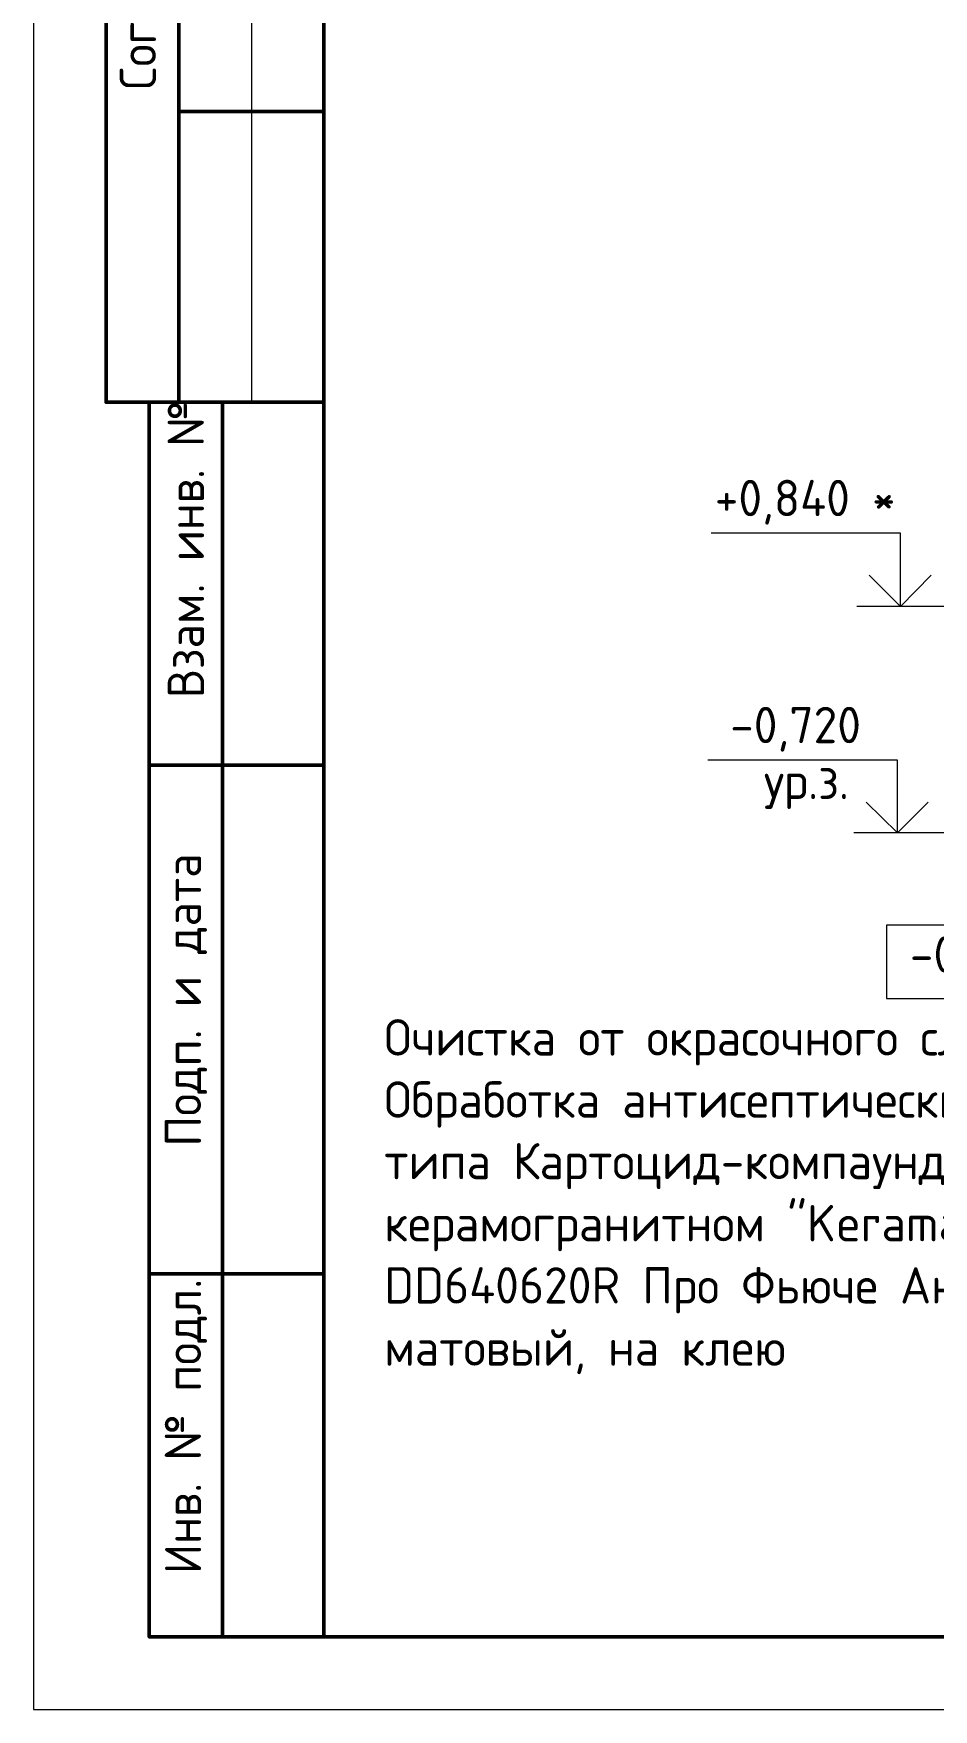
# Model space of a CAD drawing. Header units: millimetres. Extents: x -11345 to 411485, y -9810 to 73012.
# Drawn here: x 107231 to 113421, y -8641 to 2891 of the extents above; entities that cross this region are included whole.
import ezdxf

# ---------------------------------------------------------------- set-up
doc = ezdxf.new("R2010")
doc.units = ezdxf.units.MM
for name, color, linetype in [('PDF _Аннотация', 7, 'Continuous'), ('PDF _Основная надпись', 7, 'Continuous'), ('PDF _Отметки', 7, 'Continuous'), ('PDF _Текст', 7, 'Continuous')]:
    doc.layers.add(name, color=color, linetype=linetype)
for name, color, linetype, true_color in [('PDF _Антураж', 7, 'Continuous', 0xb7c0ca), ('PDF _Обобщенные модели', 7, 'Continuous', 0xb5bcbf), ('PDF _Ограждение', 7, 'Continuous', 0x7f7f7f), ('PDF _Стены штриховка поверхности', 7, 'Continuous', 0xcacbcc)]:
    doc.layers.add(name, color=color, linetype=linetype, true_color=true_color)
doc.styles.add('PDF GOST Common', font='GOST_Common.ttf')

msp = doc.modelspace()

# ---------------------------------------------------------------- hatches: boundary and pattern name
at = {"layer": 'PDF _Антураж', "transparency": 33554687}
h = msp.add_hatch(color=256, dxfattribs=at)
h.paths.add_polyline_path([(107909.30073, -8124.5586), (107909.2584, -8124.5586), (107909.30073, -8124.5586)], flags=0)
h.paths.add_polyline_path([(107909.30073, -8124.5586), (107909.30073, -8124.5586), (107909.30073, -8124.5586)], flags=0)
h.paths.add_polyline_path([(107909.30073, -8124.5586), (107909.2584, -8124.5586), (107909.30073, -8124.5586)], flags=0)
at = {"layer": 'PDF _Обобщенные модели', "true_color": 0x7f7f7f, "transparency": 33554559}
h = msp.add_hatch(color=8, dxfattribs=at)
h.paths.add_polyline_path([(107567.13217, -8386.55059), (107566.96284, -8386.55059), (107567.13217, -8386.55059)], flags=0)
h.paths.add_polyline_path([(107566.96284, -8386.55059), (107566.96284, -8386.55059), (107566.96284, -8386.55059)], flags=0)
h.paths.add_polyline_path([(107566.96284, -8386.55059), (107566.96284, -8386.55059), (107566.96284, -8386.55059)], flags=0)
h.paths.add_polyline_path([(107566.96284, -8386.55059), (107566.96284, -8386.55059), (107566.96284, -8386.55059)], flags=0)
h.paths.add_polyline_path([(107566.96284, -8386.55059), (107566.96284, -8386.55059), (107566.96284, -8386.55059)], flags=0)
h.paths.add_polyline_path([(107566.96284, -8386.55059), (107566.96284, -8386.55059), (107566.96284, -8386.55059)], flags=0)
h = msp.add_hatch(color=8, dxfattribs=at)
h.paths.add_polyline_path([(107580.97469, -8386.55059), (107580.97469, -8386.55059), (107580.97469, -8386.55059)], flags=0)
h.paths.add_polyline_path([(107580.97469, -8386.55059), (107580.97469, -8386.55059), (107580.97469, -8386.55059)], flags=0)
h.paths.add_polyline_path([(107580.97469, -8386.55059), (107580.97469, -8386.55059), (107580.97469, -8386.55059)], flags=0)
h.paths.add_polyline_path([(107580.97469, -8386.55059), (107580.97469, -8386.55059), (107580.97469, -8386.55059)], flags=0)
h.paths.add_polyline_path([(107581.10168, -8386.55059), (107580.97469, -8386.55059), (107581.10168, -8386.55059)], flags=0)
h.paths.add_polyline_path([(107580.97469, -8386.55059), (107581.10168, -8386.55059), (107580.97469, -8386.55059)], flags=0)
h = msp.add_hatch(color=8, dxfattribs=at)
h.paths.add_polyline_path([(107607.13579, -8386.55059), (107606.96646, -8386.55059), (107607.13579, -8386.55059)], flags=0)
h.paths.add_polyline_path([(107606.96646, -8386.55059), (107606.96646, -8386.55059), (107606.96646, -8386.55059)], flags=0)
h.paths.add_polyline_path([(107606.96646, -8386.55059), (107606.96646, -8386.55059), (107606.96646, -8386.55059)], flags=0)
h.paths.add_polyline_path([(107606.96646, -8386.55059), (107606.96646, -8386.55059), (107606.96646, -8386.55059)], flags=0)
h.paths.add_polyline_path([(107606.96646, -8386.55059), (107606.96646, -8386.55059), (107606.96646, -8386.55059)], flags=0)
h.paths.add_polyline_path([(107606.96646, -8386.55059), (107606.96646, -8386.55059), (107606.96646, -8386.55059)], flags=0)
h = msp.add_hatch(color=8, dxfattribs=at)
h.paths.add_polyline_path([(107609.12539, -8386.55059), (107608.95606, -8386.55059), (107609.12539, -8386.55059)], flags=0)
h.paths.add_polyline_path([(107608.95606, -8386.55059), (107608.95606, -8386.55059), (107608.95606, -8386.55059)], flags=0)
h.paths.add_polyline_path([(107608.95606, -8386.55059), (107608.95606, -8386.55059), (107608.95606, -8386.55059)], flags=0)
h.paths.add_polyline_path([(107608.95606, -8386.55059), (107608.95606, -8386.55059), (107608.95606, -8386.55059)], flags=0)
h.paths.add_polyline_path([(107608.95606, -8386.55059), (107608.95606, -8386.55059), (107608.95606, -8386.55059)], flags=0)
h.paths.add_polyline_path([(107608.95606, -8386.55059), (107608.95606, -8386.55059), (107608.95606, -8386.55059)], flags=0)
h = msp.add_hatch(color=8, dxfattribs=at)
h.paths.add_polyline_path([(107620.97831, -8386.55059), (107620.97831, -8386.55059), (107620.97831, -8386.55059)], flags=0)
h.paths.add_polyline_path([(107620.97831, -8386.55059), (107620.97831, -8386.55059), (107620.97831, -8386.55059)], flags=0)
h.paths.add_polyline_path([(107620.97831, -8386.55059), (107620.97831, -8386.55059), (107620.97831, -8386.55059)], flags=0)
h.paths.add_polyline_path([(107620.97831, -8386.55059), (107620.97831, -8386.55059), (107620.97831, -8386.55059)], flags=0)
h.paths.add_polyline_path([(107621.10531, -8386.55059), (107620.97831, -8386.55059), (107621.10531, -8386.55059)], flags=0)
h = msp.add_hatch(color=8, dxfattribs=at)
h.paths.add_polyline_path([(107635.20182, -8386.55059), (107635.0325, -8386.55059), (107635.20182, -8386.55059)], flags=0)
h.paths.add_polyline_path([(107635.0325, -8386.55059), (107635.0325, -8386.55059), (107635.0325, -8386.55059)], flags=0)
h.paths.add_polyline_path([(107635.0325, -8386.55059), (107635.0325, -8386.55059), (107635.0325, -8386.55059)], flags=0)
h.paths.add_polyline_path([(107635.0325, -8386.55059), (107635.0325, -8386.55059), (107635.0325, -8386.55059)], flags=0)
h.paths.add_polyline_path([(107635.0325, -8386.55059), (107635.0325, -8386.55059), (107635.0325, -8386.55059)], flags=0)
at = {"layer": 'PDF _Обобщенные модели', "transparency": 33554559}
h = msp.add_hatch(color=256, dxfattribs=at)
h.paths.add_polyline_path([(107779.17254, -8419.69645), (107779.08788, -8419.69645), (107779.17254, -8419.69645)], flags=0)
h.paths.add_polyline_path([(107779.17254, -8419.69645), (107779.17254, -8419.69645), (107779.17254, -8419.69645)], flags=0)
h.paths.add_polyline_path([(107779.17254, -8419.69645), (107779.08788, -8419.69645), (107779.17254, -8419.69645)], flags=0)
at = {"layer": 'PDF _Ограждение', "transparency": 33554559}
h = msp.add_hatch(color=256, dxfattribs=at)
h.paths.add_polyline_path([(107871.24437, -8089.21148), (107871.20204, -8089.21148), (107871.24437, -8089.21148)], flags=0)
h.paths.add_polyline_path([(107871.24437, -8089.21148), (107871.24437, -8089.21148), (107871.24437, -8089.21148)], flags=0)
h.paths.add_polyline_path([(107871.24437, -8089.21148), (107871.20204, -8089.21148), (107871.24437, -8089.21148)], flags=0)
h = msp.add_hatch(color=256, dxfattribs=at)
h.paths.add_polyline_path([(107511.25409, -8282.66816), (107510.91543, -8282.66816), (107511.25409, -8282.66816)], flags=0)
h.paths.add_polyline_path([(107511.25409, -8282.66816), (107511.25409, -8282.66816), (107511.25409, -8282.66816)], flags=0)
h.paths.add_polyline_path([(107511.25409, -8282.66816), (107511.25409, -8282.66816), (107511.25409, -8282.66816)], flags=0)
h.paths.add_polyline_path([(107511.25409, -8282.66816), (107511.25409, -8282.66816), (107511.25409, -8282.66816)], flags=0)
h = msp.add_hatch(color=256, dxfattribs=at)
h.paths.add_polyline_path([(107511.21176, -8282.66816), (107511.25409, -8282.66816), (107511.21176, -8282.66816)], flags=0)
h.paths.add_polyline_path([(107511.21176, -8282.66816), (107511.21176, -8282.66816), (107511.21176, -8282.66816)], flags=0)
h.paths.add_polyline_path([(107511.21176, -8282.66816), (107511.21176, -8282.66816), (107511.21176, -8282.66816)], flags=0)
h.paths.add_polyline_path([(107511.21176, -8282.66816), (107511.21176, -8282.66816), (107511.21176, -8282.66816)], flags=0)
h.paths.add_polyline_path([(107511.21176, -8282.66816), (107511.21176, -8282.66816), (107511.21176, -8282.66816)], flags=0)
h = msp.add_hatch(color=256, dxfattribs=at)
h.paths.add_polyline_path([(107511.42341, -8282.4565), (107511.38108, -8282.4565), (107511.42341, -8282.4565)], flags=0)
h.paths.add_polyline_path([(107511.42341, -8282.4565), (107511.42341, -8282.4565), (107511.42341, -8282.4565)], flags=0)
h.paths.add_polyline_path([(107511.42341, -8282.4565), (107511.42341, -8282.4565), (107511.42341, -8282.4565)], flags=0)
h.paths.add_polyline_path([(107511.42341, -8282.4565), (107511.38108, -8282.4565), (107511.42341, -8282.4565)], flags=0)
h = msp.add_hatch(color=256, dxfattribs=at)
h.paths.add_polyline_path([(107521.6254, -8280.63623), (107521.6254, -8280.63623), (107521.6254, -8280.63623)], flags=0)
h.paths.add_polyline_path([(107521.6254, -8280.63623), (107521.28674, -8280.63623), (107521.6254, -8280.63623)], flags=0)
h.paths.add_polyline_path([(107521.6254, -8280.63623), (107521.28674, -8280.63623), (107521.6254, -8280.63623)], flags=0)
h = msp.add_hatch(color=256, dxfattribs=at)
h.paths.add_polyline_path([(107521.6254, -8282.66816), (107521.28674, -8282.66816), (107521.6254, -8282.66816)], flags=0)
h.paths.add_polyline_path([(107521.6254, -8282.66816), (107521.6254, -8282.66816), (107521.6254, -8282.66816)], flags=0)
h.paths.add_polyline_path([(107521.6254, -8282.66816), (107521.6254, -8282.66816), (107521.6254, -8282.66816)], flags=0)
h.paths.add_polyline_path([(107521.6254, -8282.66816), (107521.6254, -8282.66816), (107521.6254, -8282.66816)], flags=0)
h.paths.add_polyline_path([(107521.6254, -8282.66816), (107521.28674, -8282.66816), (107521.6254, -8282.66816)], flags=0)
h = msp.add_hatch(color=256, dxfattribs=at)
h.paths.add_polyline_path([(107521.6254, -8282.66816), (107521.6254, -8282.66816), (107521.6254, -8282.66816)], flags=0)
h.paths.add_polyline_path([(107521.6254, -8282.66816), (107521.6254, -8282.66816), (107521.6254, -8282.66816)], flags=0)
h.paths.add_polyline_path([(107521.6254, -8282.66816), (107521.28674, -8282.66816), (107521.6254, -8282.66816)], flags=0)
h = msp.add_hatch(color=256, dxfattribs=at)
h.paths.add_polyline_path([(107521.75239, -8282.20251), (107521.75239, -8282.20251), (107521.75239, -8282.20251)], flags=0)
h.paths.add_polyline_path([(107521.75239, -8282.20251), (107521.75239, -8282.20251), (107521.75239, -8282.20251)], flags=0)
h.paths.add_polyline_path([(107521.75239, -8282.20251), (107521.75239, -8282.20251), (107521.75239, -8282.20251)], flags=0)
h.paths.add_polyline_path([(107521.75239, -8282.20251), (107521.75239, -8282.20251), (107521.75239, -8282.20251)], flags=0)
h.paths.add_polyline_path([(107521.75239, -8282.20251), (107521.71006, -8282.20251), (107521.75239, -8282.20251)], flags=0)
h = msp.add_hatch(color=256, dxfattribs=at)
h.paths.add_polyline_path([(107601.59031, -8282.11785), (107601.50565, -8282.11785), (107601.59031, -8282.11785)], flags=0)
h.paths.add_polyline_path([(107601.59031, -8282.11785), (107601.50565, -8282.11785), (107601.59031, -8282.11785)], flags=0)
h.paths.add_polyline_path([(107601.59031, -8282.11785), (107601.50565, -8282.11785), (107601.59031, -8282.11785)], flags=0)
h.paths.add_polyline_path([(107601.59031, -8282.11785), (107601.50565, -8282.11785), (107601.59031, -8282.11785)], flags=0)
h = msp.add_hatch(color=256, dxfattribs=at)
h.paths.add_polyline_path([(107601.67498, -8282.16018), (107601.63265, -8282.16018), (107601.67498, -8282.16018)], flags=0)
h.paths.add_polyline_path([(107601.63265, -8282.16018), (107601.50565, -8282.16018), (107601.63265, -8282.16018)], flags=0)
h.paths.add_polyline_path([(107601.63265, -8282.16018), (107601.50565, -8282.16018), (107601.63265, -8282.16018)], flags=0)
h.paths.add_polyline_path([(107601.63265, -8282.16018), (107601.63265, -8282.16018), (107601.63265, -8282.16018)], flags=0)
h = msp.add_hatch(color=256, dxfattribs=at)
h.paths.add_polyline_path([(107655.39413, -8286.09704), (107655.2248, -8286.09704), (107655.39413, -8286.09704)], flags=0)
h.paths.add_polyline_path([(107655.39413, -8286.09704), (107655.3518, -8286.09704), (107655.39413, -8286.09704)], flags=0)
h.paths.add_polyline_path([(107655.3518, -8286.09704), (107655.39413, -8286.09704), (107655.3518, -8286.09704)], flags=0)
h = msp.add_hatch(color=256, dxfattribs=at)
h.paths.add_polyline_path([(107655.52113, -8286.22404), (107655.39413, -8286.22404), (107655.52113, -8286.22404)], flags=0)
h.paths.add_polyline_path([(107655.52113, -8286.22404), (107655.52113, -8286.22404), (107655.52113, -8286.22404)], flags=0)
h.paths.add_polyline_path([(107655.52113, -8286.22404), (107655.52113, -8286.22404), (107655.52113, -8286.22404)], flags=0)
h = msp.add_hatch(color=256, dxfattribs=at)
h.paths.add_polyline_path([(107655.60579, -8286.09704), (107655.43646, -8286.09704), (107655.60579, -8286.09704)], flags=0)
h.paths.add_polyline_path([(107655.60579, -8286.09704), (107655.47879, -8286.09704), (107655.60579, -8286.09704)], flags=0)
h.paths.add_polyline_path([(107655.60579, -8286.09704), (107655.47879, -8286.09704), (107655.60579, -8286.09704)], flags=0)
h = msp.add_hatch(color=256, dxfattribs=at)
h.paths.add_polyline_path([(107663.90284, -8282.16018), (107663.90284, -8282.16018), (107663.90284, -8282.16018)], flags=0)
h.paths.add_polyline_path([(107663.90284, -8282.16018), (107663.86051, -8282.16018), (107663.90284, -8282.16018)], flags=0)
h.paths.add_polyline_path([(107663.90284, -8282.16018), (107663.86051, -8282.16018), (107663.90284, -8282.16018)], flags=0)
h = msp.add_hatch(color=256, dxfattribs=at)
h.paths.add_polyline_path([(107664.02983, -8282.24484), (107664.02983, -8282.24484), (107664.02983, -8282.24484)], flags=0)
h.paths.add_polyline_path([(107664.02983, -8282.24484), (107664.02983, -8282.24484), (107664.02983, -8282.24484)], flags=0)
h.paths.add_polyline_path([(107664.02983, -8282.24484), (107664.02983, -8282.24484), (107664.02983, -8282.24484)], flags=0)
h.paths.add_polyline_path([(107664.02983, -8282.24484), (107663.94517, -8282.24484), (107664.02983, -8282.24484)], flags=0)
h = msp.add_hatch(color=256, dxfattribs=at)
h.paths.add_polyline_path([(107664.1145, -8286.09704), (107663.94517, -8286.09704), (107664.1145, -8286.09704)], flags=0)
h.paths.add_polyline_path([(107664.1145, -8286.09704), (107663.9875, -8286.09704), (107664.1145, -8286.09704)], flags=0)
h.paths.add_polyline_path([(107664.1145, -8286.09704), (107663.9875, -8286.09704), (107664.1145, -8286.09704)], flags=0)
h = msp.add_hatch(color=256, dxfattribs=at)
h.paths.add_polyline_path([(107718.2993, -8282.11785), (107718.1723, -8282.11785), (107718.2993, -8282.11785)], flags=0)
h.paths.add_polyline_path([(107718.2993, -8282.11785), (107718.1723, -8282.11785), (107718.2993, -8282.11785)], flags=0)
h.paths.add_polyline_path([(107718.2993, -8282.11785), (107718.1723, -8282.11785), (107718.2993, -8282.11785)], flags=0)
h.paths.add_polyline_path([(107718.2993, -8282.11785), (107718.21464, -8282.11785), (107718.2993, -8282.11785)], flags=0)
h.paths.add_polyline_path([(107718.2993, -8282.11785), (107718.21464, -8282.11785), (107718.2993, -8282.11785)], flags=0)
h = msp.add_hatch(color=256, dxfattribs=at)
h.paths.add_polyline_path([(107718.34163, -8282.16018), (107718.34163, -8282.16018), (107718.34163, -8282.16018)], flags=0)
h.paths.add_polyline_path([(107718.34163, -8282.16018), (107718.21464, -8282.16018), (107718.34163, -8282.16018)], flags=0)
h.paths.add_polyline_path([(107718.34163, -8282.16018), (107718.34163, -8282.16018), (107718.34163, -8282.16018)], flags=0)
h.paths.add_polyline_path([(107718.34163, -8282.16018), (107718.34163, -8282.16018), (107718.34163, -8282.16018)], flags=0)
h.paths.add_polyline_path([(107718.34163, -8282.16018), (107718.34163, -8282.16018), (107718.34163, -8282.16018)], flags=0)
h = msp.add_hatch(color=256, dxfattribs=at)
h.paths.add_polyline_path([(107438.44326, -8385.57696), (107438.40093, -8385.57696), (107438.44326, -8385.57696)], flags=0)
h.paths.add_polyline_path([(107438.44326, -8385.57696), (107438.44326, -8385.57696), (107438.44326, -8385.57696)], flags=0)
h.paths.add_polyline_path([(107438.44326, -8385.57696), (107438.40093, -8385.57696), (107438.44326, -8385.57696)], flags=0)
h = msp.add_hatch(color=256, dxfattribs=at)
h.paths.add_polyline_path([(107336.63509, -8564.85246), (107336.63509, -8564.85246), (107336.63509, -8564.85246)], flags=0)
h.paths.add_polyline_path([(107336.63509, -8564.85246), (107336.63509, -8564.85246), (107336.63509, -8564.85246)], flags=0)
h.paths.add_polyline_path([(107336.63509, -8564.85246), (107336.63509, -8564.85246), (107336.63509, -8564.85246)], flags=0)
h.paths.add_polyline_path([(107336.63509, -8564.85246), (107336.5081, -8564.85246), (107336.63509, -8564.85246)], flags=0)
at = {"layer": 'PDF _Ограждение', "true_color": 0xf7fbf5, "transparency": 33554559}
h = msp.add_hatch(color=7, dxfattribs=at)
h.paths.add_polyline_path([(107618.86172, -8565.78376), (107618.60773, -8565.78376), (107618.86172, -8565.78376)], flags=0)
h.paths.add_polyline_path([(107618.86172, -8565.78376), (107618.86172, -8565.78376), (107618.86172, -8565.78376)], flags=0)
h.paths.add_polyline_path([(107618.86172, -8565.78376), (107618.86172, -8565.78376), (107618.86172, -8565.78376)], flags=0)
h.paths.add_polyline_path([(107618.86172, -8565.78376), (107618.60773, -8565.78376), (107618.86172, -8565.78376)], flags=0)
at = {"layer": 'PDF _Стены штриховка поверхности', "transparency": 33554687}
h = msp.add_hatch(color=256, dxfattribs=at)
h.paths.add_polyline_path([(107587.3668, -8277.88466), (107587.28214, -8277.88466), (107587.3668, -8277.88466)], flags=0)
h.paths.add_polyline_path([(107587.28214, -8277.88466), (107587.28214, -8277.88466), (107587.28214, -8277.88466)], flags=0)
h.paths.add_polyline_path([(107587.28214, -8277.88466), (107587.28214, -8277.88466), (107587.28214, -8277.88466)], flags=0)
h.paths.add_polyline_path([(107587.28214, -8277.88466), (107587.28214, -8277.88466), (107587.28214, -8277.88466)], flags=0)
h.paths.add_polyline_path([(107587.28214, -8277.88466), (107587.28214, -8277.88466), (107587.28214, -8277.88466)], flags=0)
h.paths.add_polyline_path([(107587.28214, -8277.88466), (107587.28214, -8277.88466), (107587.28214, -8277.88466)], flags=0)
h.paths.add_polyline_path([(107587.28214, -8277.88466), (107587.28214, -8277.88466), (107587.28214, -8277.88466)], flags=0)
h.paths.add_polyline_path([(107587.28214, -8277.88466), (107587.28214, -8277.88466), (107587.28214, -8277.88466)], flags=0)

# ---------------------------------------------------------------- linework, layer by layer
at = {"layer": 'PDF _Аннотация', "lineweight": 20}
for points in [[(112978.62272, -835.92403), (113194.48563, -1051.78694), (113194.48563, -548.10682), (111890.84296, -548.10682)], [(113194.48563, -1051.78694), (113406.11593, -835.92403)], [(113490.76805, -1051.78694), (112893.9706, -1051.78694)], [(112957.45969, -2397.75567), (113173.3226, -2609.38597), (113173.3226, -2109.93846), (111869.67993, -2109.93846)], [(113173.3226, -2609.38597), (113384.9529, -2397.75567)], [(113469.60502, -2609.38597), (112872.80757, -2609.38597)]]:
    msp.add_lwpolyline(points, dxfattribs=at)
msp.add_lwpolyline([(113097.13569, -3244.27688), (113097.13569, -3747.957), (114396.54574, -3747.957), (114396.54574, -3244.27688)], close=True, dxfattribs=at)
at = {"layer": 'PDF _Основная надпись', "lineweight": 20}
msp.add_lwpolyline([(107230.7437, -8640.84959), (191311.46287, -8640.84959), (191311.46287, 50742.61328), (107230.7437, 50742.61328)], close=True, dxfattribs=at)
at = {"layer": 'PDF _Основная надпись', "lineweight": 50}
msp.add_lwpolyline([(190812.01536, -8141.40208), (190812.01536, 50243.16577), (109228.53376, 50243.16577), (109228.53376, -8141.40208)], close=True, dxfattribs=at)
for points in [[(109228.53376, -8141.40208), (108026.47364, -8141.40208), (108026.47364, 353.43827), (109228.53376, 353.43827), (107730.19122, 353.43827), (107730.19122, 6854.72116), (109228.53376, 6854.72116)], [(108229.63873, 6854.72116), (108229.63873, 353.43827)], [(108229.63873, 2355.46093), (109228.53376, 2355.46093)], [(108530.15376, 353.43827), (108530.15376, -8141.40208)], [(108026.47364, -2143.7993), (109228.53376, -2143.7993)], [(108026.47364, -5644.16451), (109228.53376, -5644.16451)]]:
    msp.add_lwpolyline(points, dxfattribs=at)
at = {"layer": 'PDF _Основная надпись', "lineweight": 20}
msp.add_lwpolyline([(108729.08624, 6854.72116), (108729.08624, 353.43827)], dxfattribs=at)
at = {"layer": 'PDF _Отметки', "lineweight": 20}
for points in [[(114320.35884, -1051.78694), (113469.60502, -1051.78694), (113194.48563, -1051.78694)], [(113884.40041, -2609.38597), (113406.11593, -2609.38597), (113173.3226, -2609.38597)]]:
    msp.add_lwpolyline(points, dxfattribs=at)

# ---------------------------------------------------------------- texts
at = {"layer": 'PDF _Текст', "char_height": 249.9583007, "attachment_point": 4, "rotation": 90, "style": 'PDF GOST Common'}
for s, insert in [('Согласовано', (107948.46188, 2504.05532)), ('Взам. инв. №', (108278.6186, -1682.16214)), ('Подп. и дата', (108278.6186, -4767.85735)), ('Инв. № подл.', (108278.6186, -7709.63858))]:
    msp.add_mtext(s, dxfattribs=dict(at, insert=insert))
at = {"layer": 'PDF _Текст', "attachment_point": 4, "style": 'PDF GOST Common'}
for s, insert, char_height in [('+0,840 *', (111916.42913, -334.26118), 250.000659), ('-0,720', (112022.24859, -1896.15633), 250.000659), ('ур.з.', (112255.05161, -2285.57223), 250.000659), ('-0,720', (113258.22015, -3474.98297), 250.000659), ('Очистка от окрасочного слоя (смывка).', (109643.42765, -4050.64054), 250.0006587), ('Обработка антисептическими составами', (109643.42765, -4478.15151), 250.0006587), ('типа Картоцид-компаунд. Облицовка', (109643.42765, -4901.42934), 250.0006587), ('керамогранитном "Kerama Marazzi"', (109643.42765, -5328.93977), 250.0006587), ('DD640620R Про Фьюче Антрацит, обрезной,', (109643.42765, -5756.45021), 250.0006587), ('матовый, на клею', (109643.42765, -6179.72803), 250.0006587)]:
    msp.add_mtext(s, dxfattribs=dict(at, insert=insert, char_height=char_height))

doc.saveas('drawing.dxf')
